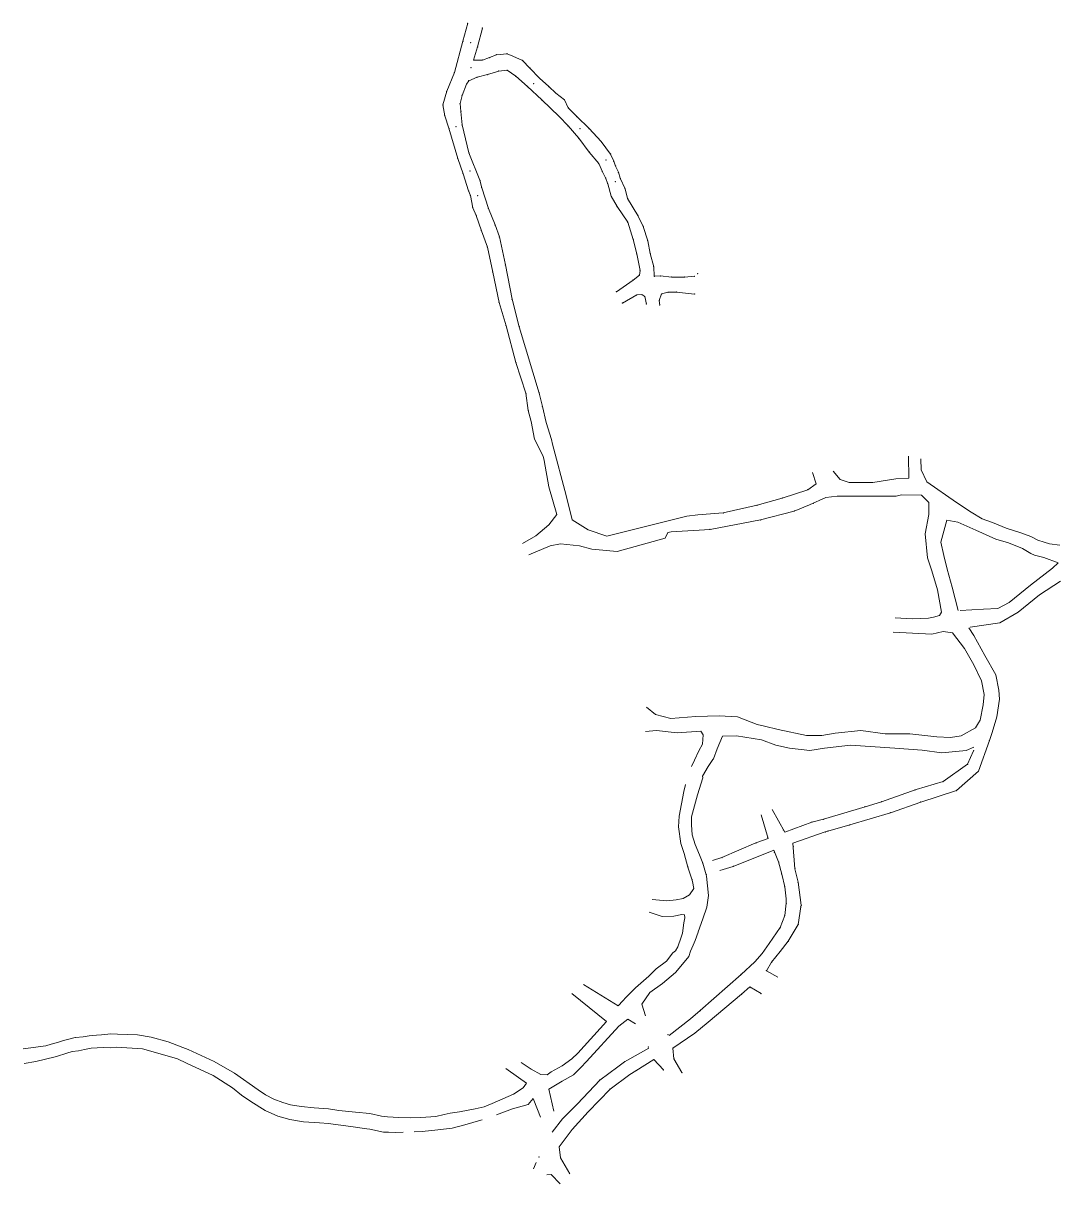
# Model space of a CAD drawing. Header units: millimetres. Extents: x 649602 to 650082, y 4146930 to 4147232.
# Drawn here: x 649602.1 to 649858.5, y 4146929.8 to 4147217.3 of the extents above; entities that cross this region are included whole.
import ezdxf

# ---------------------------------------------------------------- set-up
doc = ezdxf.new("R2010")
doc.units = ezdxf.units.MM
for name, color, linetype, lineweight in [('2614', 6, 'Continuous', 0), ('2650', 151, 'Continuous', 0), ('2661', 30, 'Continuous', 0), ('2680', 6, 'Continuous', 0)]:
    doc.layers.add(name, color=color, linetype=linetype, lineweight=lineweight)

msp = doc.modelspace()

# ---------------------------------------------------------------- linework, layer by layer
at = {"layer": '2614'}
for p, q in [((649765.91, 4146995.72, 2680.87), (649765.64, 4146994.47, 2680.71)), ((649765.38, 4146991.89, 2680.92), (649765.03, 4146990.87, 2680.94)), ((649768.48, 4146990.04, 2680.91), (649768.01, 4146988.94, 2681.06))]:
    msp.add_line(p, q, dxfattribs=at)
at = {"layer": '2650', "lineweight": 0}
for p, q in [((649710.97, 4147212.87, 2663.07), (649712.17, 4147217.32, 2663.39)), ((649715.78, 4147216.13, 2663.43), (649714.61, 4147211.44, 2662.92)), ((649710.97, 4147212.87, 2663.07), (649708.85, 4147205.09, 2663.49)), ((649713.62, 4147208.18, 2663.57), (649714.61, 4147211.44, 2662.92)), ((649717.56, 4147208.82, 2663.7), (649715.81, 4147208.18, 2663.61)), ((649717.56, 4147208.82, 2663.7), (649719.27, 4147209.49, 2664.02)), ((649719.27, 4147209.49, 2664.02), (649721.92, 4147209.75, 2663.98)), ((649721.92, 4147209.75, 2663.98), (649723.32, 4147209.15, 2664.88)), ((649723.32, 4147209.15, 2664.88), (649725.75, 4147208.11, 2663.43)), ((649715.81, 4147208.18, 2663.61), (649713.62, 4147208.18, 2663.57)), ((649721.88, 4147205.66, 2663.16), (649719.82, 4147205.48, 2663.34)), ((649724.03, 4147204.18, 2663.1), (649721.88, 4147205.66, 2663.16)), ((649725.75, 4147208.11, 2663.43), (649727.55, 4147206.21, 2662.79)), ((649727.55, 4147206.21, 2662.79), (649729.92, 4147203.71, 2662.36)), ((649708.85, 4147205.09, 2663.49), (649706.96, 4147200.48, 2663.52)), ((649711.87, 4147202.26, 2663.42), (649712.42, 4147203.05, 2663.21)), ((649712.42, 4147203.05, 2663.21), (649714.49, 4147203.95, 2663.43)), ((649714.49, 4147203.95, 2663.43), (649717.08, 4147204.6, 2663.31)), ((649719.82, 4147205.48, 2663.34), (649717.08, 4147204.6, 2663.31)), ((649726.94, 4147201.64, 2662.32), (649724.03, 4147204.18, 2663.1)), ((649729.92, 4147203.71, 2662.36), (649732.2, 4147201.61, 2662.18)), ((649706.96, 4147200.48, 2663.52), (649705.99, 4147197.06, 2663.74)), ((649710.77, 4147199.44, 2663.31), (649711.87, 4147202.26, 2663.42)), ((649730.47, 4147198.3, 2661.81), (649726.94, 4147201.64, 2662.32)), ((649732.2, 4147201.61, 2662.18), (649733.99, 4147199.98, 2661.84)), ((649733.99, 4147199.98, 2661.84), (649736.08, 4147198.37, 2661.27)), ((649705.99, 4147197.06, 2663.74), (649706.45, 4147194.39, 2663.79)), ((649710.28, 4147197.41, 2663.28), (649710.77, 4147199.44, 2663.31)), ((649710.47, 4147195.44, 2663.34), (649710.28, 4147197.41, 2663.28)), ((649734.78, 4147194.25, 2661.25), (649730.47, 4147198.3, 2661.81)), ((649736.08, 4147198.37, 2661.27), (649737.04, 4147196.39, 2661.27)), ((649706.45, 4147194.39, 2663.79), (649707.49, 4147191.3, 2663.49)), ((649710.77, 4147192.13, 2663.39), (649710.47, 4147195.44, 2663.34)), ((649737, 4147191.89, 2660.13), (649734.78, 4147194.25, 2661.25)), ((649737.04, 4147196.39, 2661.27), (649739.17, 4147194.2, 2660.33)), ((649739.17, 4147194.2, 2660.33), (649742.2, 4147191.21, 2659.7)), ((649707.49, 4147191.3, 2663.49), (649709.69, 4147183.84, 2664.37)), ((649712.45, 4147185.17, 2664.09), (649710.77, 4147192.13, 2663.39)), ((649739.65, 4147188.83, 2659.36), (649737, 4147191.89, 2660.13)), ((649742.24, 4147185.4, 2658.89), (649739.65, 4147188.83, 2659.36)), ((649742.2, 4147191.21, 2659.7), (649745.23, 4147187.99, 2659.13)), ((649745.23, 4147187.99, 2659.13), (649747.53, 4147184.91, 2658.44)), ((649709.69, 4147183.84, 2664.37), (649711.01, 4147180.01, 2664.84)), ((649715.18, 4147178.43, 2665.29), (649712.45, 4147185.17, 2664.09)), ((649744.6, 4147182.54, 2658.58), (649742.24, 4147185.4, 2658.89)), ((649747.53, 4147184.91, 2658.44), (649748.31, 4147183.14, 2657.97)), ((649748.31, 4147183.14, 2657.97), (649748.79, 4147181.91, 2658.01)), ((649711.01, 4147180.01, 2664.84), (649712.38, 4147175.77, 2665.24)), ((649745.5, 4147180.54, 2657.89), (649744.6, 4147182.54, 2658.58)), ((649746.31, 4147179.01, 2657.88), (649745.5, 4147180.54, 2657.89)), ((649748.79, 4147181.91, 2658.01), (649749.48, 4147180.38, 2657.85)), ((649749.48, 4147180.38, 2657.85), (649749.94, 4147178.91, 2657.73)), ((649715.62, 4147176.57, 2665.04), (649715.18, 4147178.43, 2665.29)), ((649746.84, 4147177.57, 2657.78), (649746.31, 4147179.01, 2657.88)), ((649747.71, 4147174.44, 2657.54), (649746.84, 4147177.57, 2657.78)), ((649749.94, 4147178.91, 2657.73), (649751.12, 4147176.33, 2656.93)), ((649712.38, 4147175.77, 2665.24), (649712.82, 4147174.65, 2665.19)), ((649712.82, 4147174.65, 2665.19), (649713.41, 4147171.6, 2665.6)), ((649717.29, 4147171.42, 2665.96), (649715.62, 4147176.57, 2665.04)), ((649749.14, 4147171.88, 2656.67), (649747.71, 4147174.44, 2657.54)), ((649751.12, 4147176.33, 2656.93), (649751.75, 4147173.9, 2656.78)), ((649713.41, 4147171.6, 2665.6), (649714.26, 4147169.7, 2666.13)), ((649718.94, 4147167.36, 2666.58), (649717.29, 4147171.42, 2665.96)), ((649751.8, 4147168.03, 2656.16), (649749.14, 4147171.88, 2656.67)), ((649751.75, 4147173.9, 2656.78), (649754.32, 4147169.71, 2656.05)), ((649714.26, 4147169.7, 2666.13), (649715.53, 4147165.92, 2666.6)), ((649754.32, 4147169.71, 2656.05), (649755.62, 4147166.98, 2655.17)), ((649715.53, 4147165.92, 2666.6), (649717.01, 4147161.85, 2666.94)), ((649719.99, 4147164.38, 2666.94), (649718.94, 4147167.36, 2666.58)), ((649753.16, 4147163.78, 2655.11), (649751.8, 4147168.03, 2656.16)), ((649755.62, 4147166.98, 2655.17), (649756.75, 4147163.43, 2654.73)), ((649721.48, 4147157.44, 2668.03), (649719.99, 4147164.38, 2666.94)), ((649754.03, 4147160.18, 2654.76), (649753.16, 4147163.78, 2655.11)), ((649756.75, 4147163.43, 2654.73), (649757.38, 4147160.3, 2654.48)), ((649717.01, 4147161.85, 2666.94), (649718.35, 4147155.66, 2668.07)), ((649754.83, 4147156.02, 2654.06), (649754.03, 4147160.18, 2654.76)), ((649757.38, 4147160.3, 2654.48), (649758.23, 4147157, 2654.1)), ((649723.15, 4147148.94, 2669.13), (649721.48, 4147157.44, 2668.03)), ((649758.23, 4147157, 2654.1), (649758.34, 4147154.63, 2653.47)), ((649718.35, 4147155.66, 2668.07), (649719.91, 4147148.14, 2669.2)), ((649753.1, 4147153.69, 2653.22), (649754.67, 4147154.91, 2653.72)), ((649754.67, 4147154.91, 2653.72), (649754.83, 4147156.02, 2654.06)), ((649758.34, 4147154.63, 2653.47), (649759.91, 4147154.73, 2653.25)), ((649759.91, 4147154.73, 2653.25), (649762.65, 4147154.42, 2653.49)), ((649762.65, 4147154.42, 2653.49), (649765.9, 4147154.42, 2653.52)), ((649765.9, 4147154.42, 2653.52), (649768.27, 4147154.65, 2653.42)), ((649753.1, 4147153.69, 2653.22), (649748.96, 4147150.8, 2652.85)), ((649719.91, 4147148.14, 2669.2), (649721.64, 4147142.38, 2669.55)), ((649724.91, 4147142.13, 2669.75), (649723.15, 4147148.94, 2669.13)), ((649754.02, 4147150.02, 2652.87), (649750.48, 4147147.98, 2652.88)), ((649755.3, 4147150.1, 2653.09), (649754.02, 4147150.02, 2652.87)), ((649755.99, 4147149.58, 2652.87), (649755.3, 4147150.1, 2653.09)), ((649756.43, 4147147.73, 2652.45), (649755.99, 4147149.58, 2652.87)), ((649760.18, 4147150.26, 2653.05), (649759.59, 4147148.61, 2652.51)), ((649759.59, 4147148.61, 2652.51), (649759.73, 4147147.51, 2652.3)), ((649761.78, 4147150.68, 2653.41), (649760.18, 4147150.26, 2653.05)), ((649763.89, 4147150.7, 2653.53), (649761.78, 4147150.68, 2653.41)), ((649768.36, 4147150.23, 2653.53), (649763.89, 4147150.7, 2653.53)), ((649721.64, 4147142.38, 2669.55), (649724.1, 4147133.25, 2670.57)), ((649729.86, 4147125.7, 2671.99), (649724.91, 4147142.13, 2669.75)), ((649724.1, 4147133.25, 2670.57), (649726.57, 4147125.63, 2671.75)), ((649726.57, 4147125.63, 2671.75), (649727.16, 4147121.37, 2672.33)), ((649730.66, 4147122.35, 2672.22), (649729.86, 4147125.7, 2671.99)), ((649731.58, 4147118.4, 2672.22), (649730.66, 4147122.35, 2672.22)), ((649727.16, 4147121.37, 2672.33), (649727.88, 4147118.62, 2672.17)), ((649727.88, 4147118.62, 2672.17), (649728.67, 4147114.27, 2672.38)), ((649732.88, 4147114.22, 2672.19), (649731.58, 4147118.4, 2672.22)), ((649728.67, 4147114.27, 2672.38), (649730.85, 4147110.04, 2672.06)), ((649732.88, 4147114.22, 2672.19), (649733.13, 4147113.04, 2672.13)), ((649733.13, 4147113.04, 2672.01), (649736.53, 4147100.34, 2671.99)), ((649730.85, 4147110.04, 2672.06), (649731.11, 4147108.98, 2672.11)), ((649731.11, 4147108.98, 2672.11), (649732.25, 4147102.46, 2672.03)), ((649732.25, 4147102.46, 2672.03), (649734.22, 4147095.65, 2671.94)), ((649798.45, 4147103.19, 2679.79), (649796.35, 4147101.75, 2678.57)), ((649738.02, 4147094.26, 2671.84), (649736.53, 4147100.34, 2671.99)), ((649790.07, 4147099.68, 2677.87), (649783.81, 4147097.89, 2677.19)), ((649796.35, 4147101.75, 2678.57), (649790.07, 4147099.68, 2677.87)), ((649796.83, 4147097.98, 2678.48), (649800.81, 4147099.84, 2679)), ((649783.81, 4147097.89, 2677.19), (649775.44, 4147096.01, 2676.67)), ((649784.68, 4147094.27, 2677.26), (649793.02, 4147096.47, 2678.14)), ((649793.02, 4147096.47, 2678.14), (649796.83, 4147097.98, 2678.48)), ((649734.22, 4147095.65, 2671.94), (649732.25, 4147093.09, 2672.44)), ((649742.02, 4147091.85, 2672.75), (649738.02, 4147094.26, 2671.84)), ((649766.39, 4147095.2, 2675.36), (649746.57, 4147090.28, 2673.84)), ((649766.39, 4147095.2, 2676.07), (649769.14, 4147095.49, 2676.39)), ((649775.44, 4147096.01, 2676.67), (649769.14, 4147095.49, 2676.39)), ((649772.16, 4147091.91, 2676.27), (649784.68, 4147094.27, 2677.26)), ((649732.25, 4147093.09, 2672.44), (649729.05, 4147090.31, 2671.78)), ((649746.57, 4147090.28, 2673.84), (649742.02, 4147091.85, 2672.75)), ((649761.08, 4147089.74, 2675.79), (649761.72, 4147091.12, 2676.06)), ((649761.72, 4147091.12, 2676.06), (649762.55, 4147091.29, 2676.02)), ((649762.55, 4147091.29, 2676.02), (649772.16, 4147091.91, 2676.27)), ((649729.05, 4147090.31, 2671.78), (649725.74, 4147088.41, 2671.7)), ((649727.32, 4147085.62, 2671.51), (649732.55, 4147087.88, 2671.89)), ((649732.55, 4147087.88, 2671.89), (649735.16, 4147088.31, 2672.34)), ((649735.16, 4147088.31, 2672.34), (649739.85, 4147087.81, 2673.02)), ((649739.85, 4147087.81, 2673.02), (649742.87, 4147087.02, 2673.69)), ((649749.16, 4147086.45, 2674.89), (649761.08, 4147089.74, 2675.17)), ((649742.87, 4147087.02, 2673.69), (649749.16, 4147086.45, 2674.89))]:
    msp.add_line(p, q, dxfattribs=at)
for p in [(649712.17, 4147217.32, 2663.39), (649715.78, 4147216.13, 2663.43), (649710.97, 4147212.87, 2663.07), (649710.97, 4147212.87, 2663.07), (649712.92, 4147212.48, 2663.19), (649712.92, 4147212.48, 2663.19), (649714.61, 4147211.44, 2662.92), (649714.61, 4147211.44, 2662.92), (649717.56, 4147208.82, 2663.7), (649719.27, 4147209.49, 2664.02), (649721.92, 4147209.75, 2663.98), (649713, 4147206.3, 2663.69), (649713.62, 4147208.18, 2663.57), (649715.81, 4147208.18, 2663.61), (649721.88, 4147205.66, 2663.16), (649725.75, 4147208.11, 2663.43), (649727.55, 4147206.21, 2662.79), (649708.85, 4147205.09, 2663.49), (649708.85, 4147205.09, 2663.49), (649712.42, 4147203.05, 2663.21), (649714.49, 4147203.95, 2663.43), (649717.08, 4147204.6, 2663.31), (649719.82, 4147205.48, 2663.34), (649724.03, 4147204.18, 2663.1), (649729.92, 4147203.71, 2662.36), (649706.96, 4147200.48, 2663.52), (649706.96, 4147200.48, 2663.52), (649711.87, 4147202.26, 2663.42), (649711.87, 4147202.26, 2663.42), (649726.94, 4147201.64, 2662.32), (649728.52, 4147202.33, 2661.9), (649732.2, 4147201.61, 2662.18), (649733.99, 4147199.98, 2661.84), (649705.99, 4147197.06, 2663.74), (649705.99, 4147197.06, 2663.74), (649710.28, 4147197.41, 2663.28), (649710.28, 4147197.41, 2663.28), (649710.77, 4147199.44, 2663.31), (649710.77, 4147199.44, 2663.31), (649730.47, 4147198.3, 2661.81), (649736.08, 4147198.37, 2661.27), (649706.45, 4147194.39, 2663.79), (649706.45, 4147194.39, 2663.79), (649710.47, 4147195.44, 2663.34), (649710.47, 4147195.44, 2663.34), (649734.78, 4147194.25, 2661.25), (649737.04, 4147196.39, 2661.27), (649739.17, 4147194.2, 2660.33), (649707.49, 4147191.3, 2663.49), (649709.21, 4147191.68, 2663.3), (649710.77, 4147192.13, 2663.39), (649737, 4147191.89, 2660.13), (649739.65, 4147188.83, 2659.36), (649739.96, 4147191.18, 2659.56), (649742.2, 4147191.21, 2659.7), (649745.23, 4147187.99, 2659.13), (649709.69, 4147183.84, 2664.37), (649712.45, 4147185.17, 2664.09), (649742.24, 4147185.4, 2658.89), (649746.36, 4147183.44, 2658.5), (649747.53, 4147184.91, 2658.44), (649748.31, 4147183.14, 2657.97), (649711.01, 4147180.01, 2664.84), (649712.75, 4147180.67, 2664.48), (649744.6, 4147182.54, 2658.58), (649745.5, 4147180.54, 2657.89), (649748.79, 4147181.91, 2658.01), (649749.48, 4147180.38, 2657.85), (649715.18, 4147178.43, 2665.29), (649746.31, 4147179.01, 2657.88), (649746.84, 4147177.57, 2657.78), (649748.7, 4147178.07, 2657.74), (649749.94, 4147178.91, 2657.73), (649712.38, 4147175.77, 2665.24), (649712.82, 4147174.65, 2665.19), (649714.6, 4147174.62, 2665.01), (649715.62, 4147176.57, 2665.04), (649747.71, 4147174.44, 2657.54), (649751.12, 4147176.33, 2656.93), (649713.41, 4147171.6, 2665.6), (649717.29, 4147171.42, 2665.96), (649749.14, 4147171.88, 2656.67), (649751.75, 4147173.9, 2656.78), (649714.26, 4147169.7, 2666.13), (649754.32, 4147169.71, 2656.05), (649715.53, 4147165.92, 2666.6), (649718.94, 4147167.36, 2666.58), (649751.8, 4147168.03, 2656.16), (649755.62, 4147166.98, 2655.17), (649719.99, 4147164.38, 2666.94), (649753.16, 4147163.78, 2655.11), (649756.75, 4147163.43, 2654.73), (649717.01, 4147161.85, 2666.94), (649754.03, 4147160.18, 2654.76), (649757.38, 4147160.3, 2654.48), (649721.48, 4147157.44, 2668.03), (649758.23, 4147157, 2654.1), (649718.35, 4147155.66, 2668.07), (649754.67, 4147154.91, 2653.72), (649754.83, 4147156.02, 2654.06), (649758.34, 4147154.63, 2653.47), (649759.91, 4147154.73, 2653.25), (649762.65, 4147154.42, 2653.49), (649765.9, 4147154.42, 2653.52), (649768.27, 4147154.65, 2653.42), (649769.08, 4147155.25, 2653.36), (649753.1, 4147153.69, 2653.22), (649719.91, 4147148.14, 2669.2), (649723.15, 4147148.94, 2669.13), (649748.96, 4147150.8, 2652.85), (649754.02, 4147150.02, 2652.87), (649755.3, 4147150.1, 2653.09), (649755.99, 4147149.58, 2652.87), (649759.59, 4147148.61, 2652.51), (649760.18, 4147150.26, 2653.05), (649761.78, 4147150.68, 2653.41), (649763.89, 4147150.7, 2653.53), (649768.36, 4147150.23, 2653.53), (649750.48, 4147147.98, 2652.88), (649756.43, 4147147.73, 2652.45), (649759.73, 4147147.51, 2652.3), (649721.64, 4147142.38, 2669.55), (649724.91, 4147142.13, 2669.75), (649724.1, 4147133.25, 2670.57), (649726.57, 4147125.63, 2671.75), (649729.86, 4147125.7, 2671.99), (649730.66, 4147122.35, 2672.22), (649727.16, 4147121.37, 2672.33), (649790.07, 4147099.68, 2677.87), (649796.35, 4147101.75, 2678.57), (649783.81, 4147097.89, 2677.19), (649793.02, 4147096.47, 2678.14), (649797.78, 4147098.35, 2678.56), (649775.44, 4147096.01, 2676.67), (649784.68, 4147094.27, 2677.26), (649772.16, 4147091.91, 2676.27)]:
    msp.add_point(p, dxfattribs=at)
at = {"layer": '2661', "lineweight": 0}
for p, q in [((649841.37, 4147039.59, 2679.1), (649838.65, 4147032.02, 2678.35)), ((649835.97, 4147033.74, 2678.42), (649837.46, 4147037.1, 2678.86)), ((649829.88, 4147029.46, 2677.57), (649835.97, 4147033.74, 2678.42)), ((649838.65, 4147032.02, 2678.35), (649833.19, 4147027.2, 2677.76)), ((649814.67, 4147024.46, 2675.46), (649823.2, 4147027.49, 2676.83)), ((649823.2, 4147027.49, 2676.83), (649829.88, 4147029.46, 2677.57)), ((649833.19, 4147027.2, 2677.76), (649824.36, 4147024.35, 2676.65)), ((649787.57, 4147022.5, 2670.93), (649790.66, 4147016.91, 2671.61)), ((649800.31, 4147020.1, 2673.17), (649810.56, 4147023.21, 2675)), ((649816.84, 4147021.73, 2675.47), (649806.79, 4147018.71, 2674.19)), ((649810.56, 4147023.21, 2675), (649814.67, 4147024.46, 2675.46)), ((649824.36, 4147024.35, 2676.65), (649816.84, 4147021.73, 2675.47)), ((649784.82, 4147021.23, 2670.7), (649786.53, 4147015.38, 2670.89)), ((649797.4, 4147019.41, 2672.79), (649790.66, 4147016.91, 2671.61)), ((649797.4, 4147019.41, 2672.79), (649800.31, 4147020.1, 2673.17)), ((649792.71, 4147014.16, 2671.69), (649800.71, 4147016.96, 2673.08)), ((649800.71, 4147016.96, 2673.08), (649801.37, 4147017.17, 2673.24)), ((649806.79, 4147018.71, 2674.19), (649801.37, 4147017.17, 2673.24)), ((649783.55, 4147014.27, 2670.37), (649775.13, 4147010.61, 2668.87)), ((649786.53, 4147015.38, 2670.89), (649783.55, 4147014.27, 2670.37)), ((649792.71, 4147014.16, 2671.69), (649793.18, 4147007.87, 2670.89)), ((649775.13, 4147010.61, 2668.87), (649772.75, 4147009.93, 2668.59)), ((649777.91, 4147008.43, 2669.26), (649787.93, 4147012.42, 2670.87)), ((649787.93, 4147012.42, 2670.87), (649789.13, 4147009.54, 2671.21)), ((649774.56, 4147007.39, 2668.7), (649777.91, 4147008.43, 2669.26)), ((649789.13, 4147009.54, 2671.21), (649789.94, 4147006.52, 2670.97)), ((649793.18, 4147007.87, 2670.89), (649793.98, 4147004.5, 2670.79)), ((649789.94, 4147006.52, 2670.97), (649790.66, 4147003.4, 2670.74)), ((649793.98, 4147004.5, 2670.79), (649794.77, 4146998.79, 2670.48)), ((649790.66, 4147003.4, 2670.74), (649791.01, 4147000.43, 2670.45)), ((649791.06, 4146999.31, 2670.39), (649790.66, 4146996.23, 2670.08)), ((649791.01, 4147000.43, 2670.45), (649791.06, 4146999.31, 2670.39)), ((649794.77, 4146998.79, 2670.48), (649794.62, 4146998.41, 2670.29)), ((649790.66, 4146996.23, 2670.08), (649789.56, 4146993.29, 2669.85)), ((649789.56, 4146993.29, 2669.85), (649786.8, 4146989.31, 2669.62)), ((649791.55, 4146989.9, 2669.62), (649794.03, 4146994.08, 2670.04)), ((649786.8, 4146989.31, 2669.62), (649785.11, 4146986.86, 2669.12)), ((649787.41, 4146984.67, 2669.03), (649789.52, 4146987.34, 2669.01)), ((649789.52, 4146987.34, 2669.03), (649791.55, 4146989.9, 2669.62)), ((649779.86, 4146981.68, 2668.05), (649783.23, 4146984.78, 2669.31)), ((649783.23, 4146984.78, 2669.31), (649785.11, 4146986.86, 2669.12)), ((649787.41, 4146984.67, 2669.01), (649786.15, 4146982.58, 2668.58)), ((649779.86, 4146981.68, 2668.05), (649769.73, 4146972.73, 2666.43)), ((649786.15, 4146982.58, 2668.12), (649788.94, 4146980.96, 2668.36)), ((649779.98, 4146976.74, 2667.6), (649782.01, 4146978.56, 2668.03)), ((649782.01, 4146978.56, 2668.12), (649784.8, 4146976.94, 2668.36)), ((649771.71, 4146969.85, 2666.58), (649779.98, 4146976.74, 2667.6)), ((649762.07, 4146966.5, 2665.75), (649767.35, 4146970.69, 2666.61)), ((649767.35, 4146970.69, 2666.61), (649769.73, 4146972.73, 2666.43)), ((649762.96, 4146963.39, 2665.51), (649768.39, 4146967.1, 2666.31)), ((649768.39, 4146967.1, 2666.31), (649771.71, 4146969.85, 2666.58)), ((649757, 4146963.42, 2665.1), (649751.02, 4146960.03, 2664.5)), ((649763.24, 4146960.79, 2665.39), (649762.96, 4146963.39, 2665.51)), ((649744.87, 4146955.5, 2663.52), (649749.31, 4146958.77, 2664.23)), ((649751.02, 4146960.03, 2664.5), (649749.31, 4146958.77, 2664.23)), ((649753.81, 4146957.81, 2664.53), (649758.26, 4146960.56, 2664.99)), ((649758.26, 4146960.56, 2664.99), (649760.61, 4146958, 2665.34)), ((649765.19, 4146957.35, 2665.29), (649763.24, 4146960.79, 2665.39)), ((649739.35, 4146949.62, 2662.53), (649744.87, 4146955.5, 2663.52)), ((649752.3, 4146956.85, 2664.28), (649747.43, 4146953.25, 2663.4)), ((649753.81, 4146957.81, 2664.53), (649752.3, 4146956.85, 2664.28)), ((649741.98, 4146947.59, 2662.55), (649747.43, 4146953.25, 2663.4)), ((649735.62, 4146945.86, 2662.08), (649739.35, 4146949.62, 2662.53)), ((649741.98, 4146947.59, 2662.55), (649738, 4146943.22, 2662.06)), ((649733.06, 4146942.63, 2662.06), (649735.62, 4146945.86, 2662.08)), ((649738, 4146943.22, 2662.06), (649734.81, 4146938.93, 2661.45)), ((649734.81, 4146938.93, 2661.45), (649735.13, 4146936.23, 2661.06)), ((649735.13, 4146936.23, 2661.06), (649737.46, 4146932.24, 2660.98)), ((649735.13, 4146936.23, 2661.06), (649737.46, 4146932.24, 2660.98)), ((649729.13, 4146935.05, 2660.8), (649728.41, 4146933.55, 2660.75)), ((649732.84, 4146932.14, 2661.2), (649731.71, 4146932.05, 2661.84)), ((649735.06, 4146929.8, 2660.98), (649732.84, 4146932.14, 2661.2))]:
    msp.add_line(p, q, dxfattribs=at)
at = {"layer": '2661'}
msp.add_line((649794.62, 4146998.41, 2670.29), (649794.03, 4146994.08, 2670.04), dxfattribs=at)
at = {"layer": '2661', "lineweight": 0}
for p in [(649841.37, 4147039.59, 2679.1), (649837.46, 4147037.1, 2678.86), (649835.97, 4147033.74, 2678.42), (649838.65, 4147032.02, 2678.35), (649829.88, 4147029.46, 2677.57), (649822.94, 4147027.33, 2676.66), (649833.19, 4147027.2, 2677.76), (649810.56, 4147023.21, 2675), (649814.67, 4147024.46, 2675.46), (649816.84, 4147021.73, 2675.47), (649824.36, 4147024.35, 2676.65), (649797.4, 4147019.41, 2672.79), (649800.31, 4147020.1, 2673.17), (649790.36, 4147017.44, 2671.43), (649790.36, 4147017.44, 2671.43), (649800.71, 4147016.96, 2673.08), (649801.37, 4147017.17, 2673.24), (649806.79, 4147018.71, 2674.19), (649783.55, 4147014.27, 2670.37), (649786.46, 4147015.61, 2671.15), (649786.46, 4147015.61, 2671.15), (649792.78, 4147013.32, 2671.61), (649775.13, 4147010.61, 2668.87), (649788.13, 4147011.95, 2671.3), (649766.69, 4147008.25, 2680.86), (649770.36, 4147009.25, 2681.05), (649777.91, 4147008.43, 2669.26), (649789.13, 4147009.54, 2671.21), (649793.18, 4147007.87, 2670.89), (649767.66, 4147005.27, 2680.99), (649771.21, 4147006.35, 2681), (649789.94, 4147006.52, 2670.97), (649793.98, 4147004.5, 2670.79), (649790.66, 4147003.4, 2670.74), (649791.06, 4146999.31, 2670.39), (649794.77, 4146998.79, 2670.48), (649790.66, 4146996.23, 2670.08), (649794.62, 4146998.41, 2670.29), (649789.56, 4146993.29, 2669.85), (649794.03, 4146994.08, 2670.04), (649791.55, 4146989.9, 2669.62), (649783.23, 4146984.78, 2669.31), (649785.11, 4146986.86, 2669.12), (649787.41, 4146984.67, 2669.03), (649779.86, 4146981.68, 2668.05), (649786.15, 4146982.58, 2668.58), (649779.98, 4146976.74, 2667.6), (649782.31, 4146978.39, 2668.12), (649784.8, 4146976.94, 2668.36), (649767.35, 4146970.69, 2666.61), (649769.73, 4146972.73, 2666.43), (649768.39, 4146967.1, 2666.31), (649771.71, 4146969.85, 2666.58), (649761.72, 4146966.76, 2665.58), (649756.91, 4146963.68, 2665.25), (649762.96, 4146963.39, 2665.51), (649751.02, 4146960.03, 2664.5), (649758.26, 4146960.56, 2664.99), (649763.24, 4146960.79, 2665.39), (649744.87, 4146955.5, 2663.52), (649752.3, 4146956.85, 2664.28), (649753.81, 4146957.81, 2664.53), (649760.61, 4146958, 2665.34), (649765.19, 4146957.35, 2665.29), (649747.43, 4146953.25, 2663.4), (649739.35, 4146949.62, 2662.53), (649741.98, 4146947.59, 2662.55), (649735.62, 4146945.86, 2662.08), (649738, 4146943.22, 2662.06), (649729.8, 4146936.45, 2660.98)]:
    msp.add_point(p, dxfattribs=at)
at = {"layer": '2680', "lineweight": 0}
for p, q in [((649821.33, 4147110.06, 2680.7), (649821.41, 4147104.6, 2679.81)), ((649821.33, 4147110.06, 2680.7), (649821.41, 4147104.6, 2679.81)), ((649824.42, 4147106.64, 2680.04), (649824.34, 4147109.43, 2680.45)), ((649798.45, 4147103.19, 2679.35), (649797.57, 4147105.98, 2680.05)), ((649802.68, 4147106.34, 2679.78), (649804.41, 4147104.29, 2679.25)), ((649825.85, 4147103.71, 2679.24), (649824.42, 4147106.64, 2680.04)), ((649804.41, 4147104.29, 2679.75), (649806.6, 4147103.51, 2679.51)), ((649806.6, 4147103.51, 2679.51), (649808.25, 4147103.52, 2679.46)), ((649812.47, 4147103.53, 2679.35), (649808.25, 4147103.52, 2679.46)), ((649818.15, 4147104.48, 2679.26), (649812.47, 4147103.53, 2679.35)), ((649821.41, 4147104.6, 2679.81), (649818.15, 4147104.48, 2679.26)), ((649833.22, 4147098.59, 2679.18), (649825.85, 4147103.71, 2679.24)), ((649800.81, 4147099.84, 2679), (649803.62, 4147100.15, 2679.34)), ((649803.62, 4147100.15, 2679.34), (649806.03, 4147100.17, 2679.34)), ((649806.03, 4147100.17, 2679.29), (649818.27, 4147100.15, 2679.23)), ((649818.27, 4147100.15, 2680.85), (649819.59, 4147100.49, 2679.51)), ((649819.59, 4147100.49, 2679.51), (649824.57, 4147100.36, 2679.33)), ((649824.57, 4147100.36, 2679.33), (649826.39, 4147098.58, 2679.31)), ((649824.57, 4147100.36, 2679.33), (649826.39, 4147098.58, 2679.31)), ((649826.39, 4147098.58, 2677.91), (649826.33, 4147095.65, 2677.82)), ((649836.82, 4147096.19, 2679.29), (649833.22, 4147098.59, 2679.35)), ((649836.82, 4147096.19, 2679.29), (649833.22, 4147098.59, 2679.35)), ((649826.33, 4147095.65, 2677.82), (649825.43, 4147090.86, 2677.76)), ((649829.31, 4147088.76, 2677.81), (649830.81, 4147094.22, 2677.61)), ((649830.81, 4147094.22, 2677.61), (649833.55, 4147093.68, 2677.69)), ((649830.81, 4147094.22, 2677.61), (649833.55, 4147093.68, 2677.69)), ((649833.55, 4147093.68, 2677.69), (649837.99, 4147091.71, 2677.68)), ((649833.55, 4147093.68, 2677.69), (649837.99, 4147091.71, 2677.68)), ((649836.82, 4147096.19, 2679.29), (649839.55, 4147094.54, 2679.37)), ((649836.82, 4147096.19, 2679.29), (649839.55, 4147094.54, 2679.37)), ((649842.11, 4147093.59, 2679.11), (649839.55, 4147094.54, 2679.37)), ((649842.11, 4147093.59, 2679.11), (649839.55, 4147094.54, 2679.37)), ((649845.55, 4147092.26, 2679.04), (649842.11, 4147093.59, 2679.11)), ((649845.55, 4147092.26, 2679.04), (649842.11, 4147093.59, 2679.11)), ((649825.43, 4147090.86, 2677.76), (649826.06, 4147084.9, 2677.86)), ((649837.99, 4147091.71, 2677.68), (649842.96, 4147089.51, 2677.94)), ((649837.99, 4147091.71, 2677.68), (649842.96, 4147089.51, 2677.94)), ((649849.15, 4147091.1, 2679), (649845.55, 4147092.26, 2679.04)), ((649849.15, 4147091.1, 2679), (649845.55, 4147092.26, 2679.04)), ((649851.61, 4147090.19, 2678.98), (649849.15, 4147091.1, 2679)), ((649851.61, 4147090.19, 2678.98), (649849.15, 4147091.1, 2679)), ((649830.04, 4147085.44, 2677.76), (649829.31, 4147088.76, 2677.81)), ((649830.04, 4147085.44, 2677.76), (649829.31, 4147088.76, 2677.81)), ((649842.96, 4147089.51, 2677.94), (649846.05, 4147088.58, 2678.99)), ((649842.96, 4147089.51, 2677.94), (649846.05, 4147088.58, 2678.99)), ((649846.05, 4147088.58, 2678.99), (649849.54, 4147087.2, 2678.98)), ((649846.05, 4147088.58, 2678.99), (649849.54, 4147087.2, 2678.98)), ((649853.35, 4147089.29, 2678.76), (649851.61, 4147090.19, 2678.98)), ((649853.35, 4147089.29, 2678.76), (649851.61, 4147090.19, 2678.98)), ((649854.91, 4147088.76, 2678.67), (649853.35, 4147089.29, 2678.76)), ((649854.91, 4147088.76, 2678.67), (649853.35, 4147089.29, 2678.76)), ((649856.22, 4147088.37, 2679.01), (649854.91, 4147088.76, 2678.67)), ((649856.22, 4147088.37, 2679.01), (649854.91, 4147088.76, 2678.67)), ((649858.83, 4147087.99, 2678.79), (649856.22, 4147088.37, 2679.01)), ((649858.83, 4147087.99, 2678.79), (649856.22, 4147088.37, 2679.01)), ((649826.06, 4147084.9, 2677.86), (649827.1, 4147081.69, 2677.83)), ((649826.06, 4147084.9, 2677.86), (649827.1, 4147081.69, 2677.83)), ((649830.89, 4147082.06, 2679.23), (649830.04, 4147085.44, 2677.76)), ((649830.89, 4147082.06, 2679.23), (649830.04, 4147085.44, 2677.76)), ((649849.54, 4147087.2, 2678.98), (649851.65, 4147085.95, 2679.02)), ((649849.54, 4147087.2, 2678.98), (649851.65, 4147085.95, 2679.02)), ((649851.65, 4147085.95, 2679.02), (649852.5, 4147085.51, 2679.01)), ((649851.65, 4147085.95, 2679.02), (649852.5, 4147085.51, 2679.01)), ((649852.5, 4147085.51, 2679.01), (649853.85, 4147085.23, 2678.83)), ((649852.5, 4147085.51, 2679.01), (649853.85, 4147085.23, 2678.83)), ((649853.85, 4147085.23, 2678.83), (649854.83, 4147084.92, 2678.85)), ((649853.85, 4147085.23, 2678.83), (649854.83, 4147084.92, 2678.85)), ((649854.83, 4147084.92, 2678.85), (649858.35, 4147083.6, 2679.16)), ((649832.13, 4147077.63, 2679.12), (649830.89, 4147082.06, 2679.23)), ((649851.53, 4147078.12, 2679.72), (649857, 4147082.34, 2679.8)), ((649857, 4147082.34, 2679.8), (649858.35, 4147083.6, 2679.16)), ((649827.1, 4147081.69, 2677.83), (649828.47, 4147076.99, 2679.23)), ((649827.1, 4147081.69, 2677.83), (649828.47, 4147076.99, 2679.23)), ((649853.78, 4147075.75, 2679.7), (649858.96, 4147079.13, 2679.5)), ((649828.47, 4147076.99, 2679.23), (649829.52, 4147071.45, 2679.22)), ((649833.65, 4147071.79, 2679.32), (649832.13, 4147077.63, 2679.12)), ((649846.25, 4147073.8, 2679.22), (649851.53, 4147078.12, 2679.72)), ((649846.25, 4147073.8, 2679.22), (649851.53, 4147078.12, 2679.72)), ((649843.41, 4147072.33, 2680.2), (649846.25, 4147073.8, 2679.22)), ((649843.41, 4147072.33, 2680.2), (649846.25, 4147073.8, 2679.22)), ((649848.52, 4147071.4, 2679.32), (649853.78, 4147075.75, 2679.7)), ((649848.52, 4147071.4, 2679.32), (649853.78, 4147075.75, 2679.7)), ((649827.54, 4147070.19, 2679.24), (649829, 4147070.56, 2679.23)), ((649829, 4147070.56, 2679.23), (649829.52, 4147071.45, 2679.07)), ((649834.08, 4147071.81, 2679.21), (649839.87, 4147072.13, 2679.33)), ((649834.08, 4147071.81, 2679.21), (649839.87, 4147072.13, 2679.33)), ((649839.87, 4147072.13, 2679.33), (649843.41, 4147072.33, 2680.2)), ((649839.87, 4147072.13, 2679.33), (649843.41, 4147072.33, 2680.2)), ((649843.91, 4147068.79, 2680.29), (649848.52, 4147071.4, 2679.32)), ((649843.91, 4147068.79, 2680.29), (649848.52, 4147071.4, 2679.32)), ((649822.35, 4147069.73, 2680.64), (649818.02, 4147069.98, 2681.61)), ((649826.27, 4147069.97, 2679.63), (649822.35, 4147069.73, 2680.64)), ((649827.54, 4147070.19, 2679.24), (649826.27, 4147069.97, 2679.63)), ((649836.6, 4147067.66, 2679.54), (649843.91, 4147068.79, 2680.29)), ((649836.6, 4147067.66, 2679.54), (649843.91, 4147068.79, 2680.29)), ((649817.55, 4147066.45, 2681.81), (649827.07, 4147065.96, 2679.16)), ((649827.07, 4147065.96, 2679.1), (649829.87, 4147066.64, 2679.34)), ((649829.87, 4147066.64, 2679.34), (649832.22, 4147066.29, 2679.16)), ((649832.22, 4147066.29, 2679.16), (649835.22, 4147062.43, 2679.28)), ((649837.49, 4147065.67, 2679.4), (649836.26, 4147067.54, 2679.38)), ((649840.25, 4147060.67, 2679.45), (649837.49, 4147065.67, 2679.4)), ((649835.22, 4147062.43, 2679.28), (649837.54, 4147058.34, 2679.34)), ((649842.92, 4147055.85, 2679.63), (649840.25, 4147060.67, 2679.45)), ((649837.54, 4147058.34, 2679.34), (649839.38, 4147054.38, 2679.37)), ((649839.38, 4147054.38, 2679.37), (649840.08, 4147050.99, 2679.32)), ((649843.72, 4147052.12, 2679.51), (649842.92, 4147055.85, 2679.63)), ((649840.08, 4147050.99, 2679.32), (649839.81, 4147048.42, 2679.29)), ((649843.87, 4147049.88, 2679.31), (649843.72, 4147052.12, 2679.51)), ((649758.62, 4147046.1, 2680.39), (649756.42, 4147047.92, 2680.51)), ((649839.81, 4147048.42, 2679.29), (649839.04, 4147044.63, 2679.34)), ((649843.21, 4147045.47, 2679.42), (649843.87, 4147049.88, 2679.31)), ((649762.44, 4147045.06, 2680.45), (649758.62, 4147046.1, 2680.39)), ((649768.69, 4147045.56, 2680.55), (649762.44, 4147045.06, 2680.45)), ((649774.46, 4147045.77, 2680.34), (649768.69, 4147045.56, 2680.55)), ((649778.97, 4147045.48, 2680.33), (649774.46, 4147045.77, 2680.34)), ((649783.87, 4147043.57, 2680.37), (649778.97, 4147045.48, 2680.33)), ((649839.04, 4147044.63, 2679.34), (649838.68, 4147043.98, 2679.4)), ((649842.03, 4147041.62, 2679.43), (649843.21, 4147045.47, 2679.42)), ((649756.16, 4147041.82, 2684.08), (649758.87, 4147042.11, 2682.96)), ((649758.87, 4147042.11, 2680.51), (649764.06, 4147041.55, 2680.71)), ((649764.06, 4147041.55, 2680.71), (649769.85, 4147041.92, 2680.4)), ((649769.85, 4147041.92, 2680.57), (649770.44, 4147041.06, 2680.66)), ((649785.65, 4147043.15, 2680.26), (649783.87, 4147043.57, 2680.37)), ((649785.65, 4147043.15, 2680.26), (649789.01, 4147042.37, 2680.09)), ((649796.06, 4147040.9, 2680.03), (649789.01, 4147042.37, 2680.09)), ((649809.51, 4147042.07, 2679.99), (649803.12, 4147041.47, 2680.14)), ((649815.56, 4147041.24, 2679.89), (649809.51, 4147042.07, 2679.99)), ((649837.93, 4147042.76, 2679.43), (649834.34, 4147040.8, 2679.51)), ((649838.68, 4147043.98, 2679.4), (649837.93, 4147042.76, 2679.43)), ((649770.44, 4147041.06, 2680.66), (649770.26, 4147038.69, 2681.14)), ((649773.9, 4147037.59, 2681.64), (649775.27, 4147040.73, 2680.5)), ((649775.27, 4147040.73, 2680.5), (649778.71, 4147040.75, 2680.46)), ((649778.71, 4147040.75, 2680.46), (649784.9, 4147039.8, 2680.18)), ((649784.9, 4147039.8, 2680.18), (649788.44, 4147038.44, 2680.11)), ((649799.84, 4147040.85, 2680.31), (649796.06, 4147040.9, 2680.03)), ((649803.12, 4147041.47, 2680.14), (649799.84, 4147040.85, 2680.31)), ((649821.65, 4147041.29, 2679.9), (649815.56, 4147041.24, 2679.89)), ((649828.32, 4147040.53, 2679.85), (649821.65, 4147041.29, 2679.9)), ((649831.72, 4147040.34, 2679.65), (649828.32, 4147040.53, 2679.85)), ((649834.34, 4147040.8, 2679.51), (649831.72, 4147040.34, 2679.65)), ((649842.03, 4147041.62, 2679.43), (649841.37, 4147039.59, 2679.1)), ((649769.36, 4147037.1, 2680.96), (649768.32, 4147034.74, 2680.76)), ((649770.26, 4147038.69, 2681.14), (649769.36, 4147037.1, 2680.96)), ((649773.05, 4147035.09, 2681.76), (649773.9, 4147037.59, 2681.64)), ((649788.44, 4147038.44, 2680.11), (649791.82, 4147037.76, 2680.22)), ((649791.82, 4147037.76, 2680.22), (649796.86, 4147037.13, 2680.33)), ((649796.86, 4147037.13, 2680.33), (649800.55, 4147037.72, 2680.11)), ((649800.55, 4147037.72, 2680.11), (649806.98, 4147038.46, 2679.9)), ((649806.98, 4147038.46, 2679.9), (649817.93, 4147037.69, 2679.68)), ((649817.93, 4147037.69, 2679.68), (649824.68, 4147037.22, 2679.86)), ((649824.68, 4147037.22, 2679.86), (649829.6, 4147036.59, 2679.82)), ((649829.6, 4147036.59, 2679.82), (649835.57, 4147037.11, 2679.63)), ((649835.57, 4147037.11, 2679.63), (649837.49, 4147037.97, 2679.61)), ((649768.32, 4147034.74, 2680.76), (649767.59, 4147033.19, 2680.85)), ((649770.31, 4147030.78, 2680.69), (649771.71, 4147033.2, 2680.72)), ((649771.71, 4147033.2, 2680.72), (649772.82, 4147034.9, 2680.71)), ((649772.82, 4147034.9, 2680.71), (649773.05, 4147035.09, 2681.76)), ((649769.1, 4147026.19, 2679.94), (649770.37, 4147030.38, 2679.8)), ((649770.37, 4147030.38, 2679.8), (649770.31, 4147030.78, 2680.69)), ((649766.06, 4147028.75, 2681.04), (649765.68, 4147027.01, 2681.08)), ((649765.68, 4147027.01, 2681.08), (649764.49, 4147020.91, 2681.04)), ((649767.59, 4147020.7, 2679.96), (649769.1, 4147026.19, 2679.94)), ((649764.33, 4147018.27, 2680.77), (649764.49, 4147020.91, 2681.04)), ((649767.59, 4147020.7, 2679.96), (649767.54, 4147018.69, 2681.17)), ((649764.94, 4147014.11, 2681.2), (649764.33, 4147018.27, 2680.77)), ((649767.54, 4147018.69, 2681.17), (649767.7, 4147016.27, 2681.05)), ((649767.7, 4147016.27, 2681.05), (649768.48, 4147013.85, 2681.13)), ((649765.8, 4147011.62, 2680.98), (649764.94, 4147014.11, 2681.2)), ((649768.48, 4147013.85, 2681.13), (649769.57, 4147011.28, 2680.92)), ((649766.69, 4147008.25, 2680.86), (649765.8, 4147011.62, 2680.98)), ((649769.57, 4147011.28, 2680.92), (649770.36, 4147009.25, 2681.05)), ((649766.69, 4147008.25, 2680.86), (649767.66, 4147005.27, 2680.99)), ((649770.36, 4147009.25, 2681.05), (649771.21, 4147006.35, 2681)), ((649767.86, 4147004.68, 2681.02), (649767.66, 4147005.27, 2680.99)), ((649768.16, 4147002.97, 2680.58), (649767.86, 4147004.68, 2681.02)), ((649771.21, 4147006.35, 2681), (649771.3, 4147006.01, 2680.98)), ((649771.3, 4147006.01, 2680.98), (649771.77, 4147001.2, 2681.07)), ((649767.06, 4147001.41, 2680.73), (649768.16, 4147002.97, 2680.58)), ((649757.83, 4147000.27, 2680.18), (649761.46, 4146999.94, 2680.44)), ((649761.46, 4146999.94, 2680.44), (649763.81, 4147000.13, 2680.64)), ((649763.81, 4147000.13, 2680.64), (649765.48, 4147000.47, 2680.66)), ((649765.48, 4147000.47, 2680.66), (649767.06, 4147001.41, 2680.73)), ((649771.77, 4147001.2, 2681.07), (649771.41, 4146998.33, 2681.23)), ((649757.08, 4146997.08, 2680.42), (649760.33, 4146995.99, 2680.74)), ((649763.24, 4146996.13, 2680.77), (649760.33, 4146995.99, 2680.74)), ((649765.15, 4146996.52, 2680.89), (649763.24, 4146996.13, 2680.77)), ((649765.88, 4146996.43, 2680.99), (649765.15, 4146996.52, 2680.89)), ((649765.91, 4146995.72, 2680.87), (649765.88, 4146996.43, 2680.99)), ((649771.41, 4146998.33, 2681.23), (649770.39, 4146995.47, 2680.96)), ((649765.38, 4146991.89, 2680.92), (649765.64, 4146994.47, 2680.71)), ((649770.39, 4146995.47, 2680.96), (649769.22, 4146992.25, 2680.39)), ((649764.22, 4146988.48, 2680.94), (649765.03, 4146990.87, 2680.94)), ((649769.19, 4146992.15, 2680.91), (649768.48, 4146990.04, 2680.91)), ((649769.22, 4146992.25, 2680.39), (649769.19, 4146992.15, 2680.39)), ((649763.6, 4146987.52, 2680.36), (649762.94, 4146987.03, 2680.69)), ((649763.6, 4146987.52, 2680.36), (649764.22, 4146988.48, 2680.94)), ((649767.36, 4146987.41, 2681.06), (649766.93, 4146986.09, 2680.65)), ((649768.01, 4146988.94, 2681.06), (649767.36, 4146987.41, 2681.06)), ((649761.4, 4146984.93, 2680.6), (649758.83, 4146983.06, 2680.91)), ((649762.94, 4146987.03, 2680.69), (649761.4, 4146984.93, 2680.6)), ((649765.37, 4146984.24, 2680.86), (649766.93, 4146986.09, 2680.65)), ((649758.83, 4146983.06, 2680.91), (649757.02, 4146981.28, 2680.97)), ((649760.43, 4146979.45, 2680.84), (649763.6, 4146982.14, 2680.78)), ((649763.6, 4146982.14, 2680.78), (649765.37, 4146984.24, 2680.86)), ((649740.84, 4146979.2, 2684.08), (649749.41, 4146973.85, 2681.02)), ((649757.02, 4146981.28, 2680.97), (649753.74, 4146978.39, 2680.84)), ((649757.24, 4146977.21, 2680.82), (649760.43, 4146979.45, 2680.84)), ((649737.92, 4146976.95, 2684.01), (649746.51, 4146969.98, 2680.76)), ((649751.34, 4146975.97, 2680.94), (649750.53, 4146975.16, 2680.98)), ((649751.34, 4146975.97, 2680.94), (649753.74, 4146978.39, 2680.84)), ((649755.27, 4146974.3, 2680.7), (649757.24, 4146977.21, 2680.82)), ((649750.53, 4146975.16, 2680.98), (649749.41, 4146973.85, 2681.02)), ((649755.27, 4146974.3, 2681.08), (649756.17, 4146971.45, 2681.2)), ((649746.51, 4146969.98, 2680.76), (649739.43, 4146962.14, 2680.9)), ((649749.6, 4146968.88, 2681.13), (649751.78, 4146970.6, 2680.84)), ((649751.78, 4146970.6, 2681.23), (649753.69, 4146969.42, 2681.2)), ((649741.6, 4146960.08, 2680.9), (649749.6, 4146968.88, 2681.13)), ((649608.98, 4146964.42, 2682.74), (649607.66, 4146963.98, 2682.09)), ((649608.98, 4146964.42, 2682.74), (649607.66, 4146963.98, 2682.09)), ((649608.98, 4146964.42, 2682.74), (649610.51, 4146964.83, 2682.47)), ((649608.98, 4146964.42, 2682.74), (649610.51, 4146964.83, 2682.47)), ((649610.51, 4146964.83, 2682.47), (649612.05, 4146965.34, 2682.34)), ((649610.51, 4146964.83, 2682.47), (649612.05, 4146965.34, 2682.34)), ((649612.05, 4146965.34, 2682.34), (649613.38, 4146965.64, 2682.23)), ((649612.05, 4146965.34, 2682.34), (649613.38, 4146965.64, 2682.23)), ((649613.38, 4146965.64, 2682.23), (649614.89, 4146966.01, 2682.35)), ((649613.38, 4146965.64, 2682.23), (649614.89, 4146966.01, 2682.35)), ((649615, 4146966.01, 2682.34), (649616.88, 4146966.24, 2682.29)), ((649615, 4146966.01, 2682.34), (649616.88, 4146966.24, 2682.29)), ((649616.88, 4146966.24, 2682.29), (649618.4, 4146966.47, 2682.3)), ((649616.88, 4146966.24, 2682.29), (649618.4, 4146966.47, 2682.3)), ((649618.4, 4146966.47, 2682.3), (649620.19, 4146966.59, 2682.21)), ((649618.4, 4146966.47, 2682.3), (649620.19, 4146966.59, 2682.21)), ((649620.19, 4146966.59, 2682.21), (649621.46, 4146966.71, 2682.28)), ((649620.19, 4146966.59, 2682.21), (649621.46, 4146966.71, 2682.28)), ((649621.46, 4146966.71, 2682.28), (649623.74, 4146966.92, 2682.29)), ((649621.46, 4146966.71, 2682.28), (649623.74, 4146966.92, 2682.29)), ((649623.74, 4146966.92, 2682.29), (649625.41, 4146966.87, 2682.19)), ((649623.74, 4146966.92, 2682.29), (649625.41, 4146966.87, 2682.19)), ((649625.41, 4146966.87, 2682.19), (649630.37, 4146966.68, 2682.27)), ((649625.41, 4146966.87, 2682.19), (649630.37, 4146966.68, 2682.27)), ((649630.37, 4146966.68, 2682.27), (649633.73, 4146966.16, 2682.16)), ((649630.37, 4146966.68, 2682.27), (649633.73, 4146966.16, 2682.16)), ((649637.96, 4146965.01, 2682.07), (649633.73, 4146966.16, 2682.16)), ((649637.96, 4146965.01, 2682.07), (649633.73, 4146966.16, 2682.16)), ((649637.96, 4146965.01, 2682.07), (649641.56, 4146963.53, 2682.02)), ((649637.96, 4146965.01, 2682.07), (649641.56, 4146963.53, 2682.02)), ((649607.66, 4146963.98, 2682.09), (649602.06, 4146963.23, 2681.6)), ((649607.66, 4146963.98, 2682.09), (649602.06, 4146963.23, 2681.6)), ((649605.17, 4146960.1, 2681.82), (649609.98, 4146961.29, 2682.33)), ((649605.17, 4146960.1, 2681.82), (649609.98, 4146961.29, 2682.33)), ((649609.98, 4146961.29, 2682.33), (649610.34, 4146961.37, 2682.24)), ((649609.98, 4146961.29, 2682.33), (649610.34, 4146961.37, 2682.24)), ((649612.9, 4146962.18, 2682.24), (649610.34, 4146961.37, 2682.24)), ((649612.9, 4146962.18, 2682.24), (649610.34, 4146961.37, 2682.24)), ((649614.21, 4146962.58, 2682.32), (649612.9, 4146962.18, 2682.24)), ((649614.21, 4146962.58, 2682.32), (649612.9, 4146962.18, 2682.24)), ((649615.77, 4146962.73, 2682.55), (649614.21, 4146962.58, 2682.32)), ((649615.77, 4146962.73, 2682.55), (649614.21, 4146962.58, 2682.32)), ((649617.24, 4146963.07, 2682.45), (649615.77, 4146962.73, 2682.55)), ((649617.24, 4146963.07, 2682.45), (649615.77, 4146962.73, 2682.55)), ((649618.91, 4146963.38, 2682.34), (649617.24, 4146963.07, 2682.45)), ((649618.91, 4146963.38, 2682.34), (649617.24, 4146963.07, 2682.45)), ((649621.86, 4146963.55, 2682.17), (649618.91, 4146963.38, 2682.34)), ((649621.86, 4146963.55, 2682.17), (649618.91, 4146963.38, 2682.34)), ((649623.59, 4146963.48, 2682.16), (649621.86, 4146963.55, 2682.17)), ((649623.59, 4146963.48, 2682.16), (649621.86, 4146963.55, 2682.17)), ((649625.18, 4146963.65, 2682.11), (649623.59, 4146963.48, 2682.16)), ((649625.18, 4146963.65, 2682.11), (649623.59, 4146963.48, 2682.16)), ((649631.62, 4146963.23, 2682.12), (649625.18, 4146963.65, 2682.11)), ((649631.62, 4146963.23, 2682.12), (649625.18, 4146963.65, 2682.11)), ((649633.11, 4146962.83, 2682.16), (649631.62, 4146963.23, 2682.12)), ((649633.11, 4146962.83, 2682.16), (649631.62, 4146963.23, 2682.12)), ((649633.11, 4146962.83, 2682.16), (649640.23, 4146960.77, 2681.89)), ((649633.11, 4146962.83, 2682.16), (649640.23, 4146960.77, 2681.89)), ((649641.56, 4146963.53, 2682.02), (649642.9, 4146963.04, 2681.99)), ((649641.56, 4146963.53, 2682.02), (649642.9, 4146963.04, 2681.99)), ((649642.9, 4146963.04, 2681.99), (649649.37, 4146960.11, 2681.9)), ((649642.9, 4146963.04, 2681.99), (649649.37, 4146960.11, 2681.9)), ((649739.43, 4146962.14, 2680.9), (649737.97, 4146960.72, 2680.9)), ((649602.26, 4146959.64, 2681.73), (649605.17, 4146960.1, 2681.82)), ((649602.26, 4146959.64, 2681.73), (649605.17, 4146960.1, 2681.82)), ((649642.53, 4146959.69, 2681.86), (649640.23, 4146960.77, 2681.89)), ((649642.53, 4146959.69, 2681.86), (649640.23, 4146960.77, 2681.89)), ((649649.13, 4146956.6, 2681.85), (649642.53, 4146959.69, 2681.86)), ((649649.13, 4146956.6, 2681.85), (649642.53, 4146959.69, 2681.86)), ((649649.37, 4146960.11, 2681.9), (649654.41, 4146957.21, 2681.84)), ((649649.37, 4146960.11, 2681.9), (649654.41, 4146957.21, 2681.84)), ((649727.84, 4146958.23, 2681.51), (649725.4, 4146959.85, 2681.45)), ((649735.56, 4146959.03, 2681.04), (649732.79, 4146957.52, 2681.21)), ((649737.97, 4146960.72, 2680.9), (649735.56, 4146959.03, 2681.04)), ((649738.37, 4146956.78, 2680.91), (649740.18, 4146958.63, 2680.9)), ((649741.6, 4146960.08, 2680.9), (649740.18, 4146958.63, 2680.9)), ((649653.91, 4146953.61, 2681.88), (649649.13, 4146956.6, 2681.85)), ((649653.91, 4146953.61, 2681.88), (649649.13, 4146956.6, 2681.85)), ((649654.41, 4146957.21, 2681.84), (649660.21, 4146953.1, 2681.97)), ((649654.41, 4146957.21, 2681.84), (649660.21, 4146953.1, 2681.97)), ((649721.59, 4146958.35, 2681.56), (649724.71, 4146956.1, 2681.42)), ((649724.71, 4146956.1, 2681.42), (649726.68, 4146954.77, 2681.3)), ((649730.24, 4146956.92, 2681.34), (649727.84, 4146958.23, 2681.51)), ((649731.85, 4146956.82, 2681.23), (649730.24, 4146956.92, 2681.34)), ((649732.79, 4146957.52, 2681.21), (649731.85, 4146956.82, 2681.23)), ((649735.55, 4146955.19, 2681.23), (649738.37, 4146956.78, 2680.91)), ((649656.12, 4146951.77, 2682.02), (649653.91, 4146953.61, 2681.88)), ((649656.12, 4146951.77, 2682.02), (649653.91, 4146953.61, 2681.88)), ((649662.03, 4146951.83, 2681.99), (649660.21, 4146953.1, 2681.97)), ((649662.03, 4146951.83, 2681.99), (649660.21, 4146953.1, 2681.97)), ((649725.85, 4146953.58, 2681.33), (649723.46, 4146952.01, 2681.65)), ((649726.68, 4146954.77, 2681.3), (649725.85, 4146953.58, 2681.33)), ((649732.21, 4146953.25, 2681.48), (649735.55, 4146955.19, 2681.23)), ((649732.21, 4146953.25, 2681.48), (649733.45, 4146947.8, 2682.56)), ((649656.12, 4146951.77, 2682.02), (649658.42, 4146950.15, 2682.02)), ((649656.12, 4146951.77, 2682.02), (649658.42, 4146950.15, 2682.02)), ((649658.42, 4146950.15, 2682.02), (649661.95, 4146947.92, 2681.97)), ((649658.42, 4146950.15, 2682.02), (649661.95, 4146947.92, 2681.97)), ((649664.12, 4146950.74, 2682.15), (649662.03, 4146951.83, 2681.99)), ((649664.12, 4146950.74, 2682.15), (649662.03, 4146951.83, 2681.99)), ((649666.36, 4146949.98, 2681.98), (649664.12, 4146950.74, 2682.15)), ((649666.36, 4146949.98, 2681.98), (649664.12, 4146950.74, 2682.15)), ((649668.27, 4146949.35, 2681.88), (649666.36, 4146949.98, 2681.98)), ((649668.27, 4146949.35, 2681.88), (649666.36, 4146949.98, 2681.98)), ((649723.46, 4146952.01, 2681.65), (649718.19, 4146949.7, 2681.66)), ((649727.1, 4146949.46, 2681.4), (649728.36, 4146950.94, 2681.63)), ((649728.36, 4146950.94, 2681.63), (649728.53, 4146950.51, 2681.72)), ((649730.15, 4146946.31, 2682.61), (649728.53, 4146950.51, 2681.72)), ((649661.95, 4146947.92, 2681.97), (649665.13, 4146946.55, 2681.91)), ((649661.95, 4146947.92, 2681.97), (649665.13, 4146946.55, 2681.91)), ((649670.88, 4146948.93, 2681.9), (649668.27, 4146949.35, 2681.88)), ((649670.88, 4146948.93, 2681.9), (649668.27, 4146949.35, 2681.88)), ((649674.11, 4146948.62, 2682.13), (649670.88, 4146948.93, 2681.9)), ((649674.11, 4146948.62, 2682.13), (649670.88, 4146948.93, 2681.9)), ((649677.66, 4146948.38, 2681.95), (649674.11, 4146948.62, 2682.13)), ((649677.66, 4146948.38, 2681.95), (649674.11, 4146948.62, 2682.13)), ((649680.21, 4146947.92, 2681.88), (649677.66, 4146948.38, 2681.95)), ((649680.21, 4146947.92, 2681.88), (649677.66, 4146948.38, 2681.95)), ((649684.33, 4146947.56, 2681.76), (649680.21, 4146947.92, 2681.88)), ((649684.33, 4146947.56, 2681.76), (649680.21, 4146947.92, 2681.88)), ((649687.93, 4146947.18, 2681.81), (649684.33, 4146947.56, 2681.76)), ((649687.93, 4146947.18, 2681.81), (649684.33, 4146947.56, 2681.76)), ((649690.77, 4146946.53, 2681.92), (649687.93, 4146947.18, 2681.81)), ((649690.77, 4146946.53, 2681.92), (649687.93, 4146947.18, 2681.81)), ((649706.35, 4146946.99, 2681.74), (649704.25, 4146946.47, 2681.67)), ((649707.82, 4146947.33, 2681.7), (649706.35, 4146946.99, 2681.74)), ((649710.1, 4146947.61, 2681.65), (649707.82, 4146947.33, 2681.7)), ((649713.96, 4146948.38, 2681.5), (649710.1, 4146947.61, 2681.65)), ((649716.19, 4146948.89, 2681.48), (649713.96, 4146948.38, 2681.5)), ((649718.19, 4146949.7, 2681.66), (649716.19, 4146948.89, 2681.48)), ((649718.19, 4146949.7, 2681.66), (649716.19, 4146948.89, 2681.48)), ((649719.27, 4146946.9, 2681.53), (649723.26, 4146948.4, 2681.38)), ((649723.26, 4146948.4, 2681.38), (649727.1, 4146949.46, 2681.4)), ((649665.13, 4146946.55, 2681.91), (649668.11, 4146945.72, 2681.91)), ((649665.13, 4146946.55, 2681.91), (649668.11, 4146945.72, 2681.91)), ((649668.11, 4146945.72, 2681.91), (649671.47, 4146945.15, 2682.1)), ((649668.11, 4146945.72, 2681.91), (649671.47, 4146945.15, 2682.1)), ((649671.47, 4146945.15, 2682.1), (649675.4, 4146944.89, 2681.96)), ((649671.47, 4146945.15, 2682.1), (649675.4, 4146944.89, 2681.96)), ((649675.4, 4146944.89, 2681.96), (649677.71, 4146944.72, 2682.11)), ((649675.4, 4146944.89, 2681.96), (649677.71, 4146944.72, 2682.11)), ((649677.71, 4146944.72, 2682.11), (649678.81, 4146944.54, 2681.86)), ((649677.71, 4146944.72, 2682.11), (649678.81, 4146944.54, 2681.86)), ((649678.81, 4146944.54, 2681.86), (649683.23, 4146943.99, 2682)), ((649678.81, 4146944.54, 2681.86), (649683.23, 4146943.99, 2682)), ((649692.28, 4146946.38, 2681.65), (649690.77, 4146946.53, 2681.92)), ((649692.28, 4146946.38, 2681.65), (649690.77, 4146946.53, 2681.92)), ((649695.09, 4146946.21, 2681.89), (649692.28, 4146946.38, 2681.65)), ((649695.09, 4146946.21, 2681.89), (649692.28, 4146946.38, 2681.65)), ((649695.09, 4146946.21, 2681.89), (649692.28, 4146946.38, 2681.65)), ((649698.05, 4146946.15, 2681.77), (649695.09, 4146946.21, 2681.89)), ((649700.52, 4146946.2, 2681.78), (649698.05, 4146946.15, 2681.77)), ((649704.25, 4146946.47, 2681.67), (649700.52, 4146946.2, 2681.78)), ((649708.27, 4146943.61, 2681.67), (649711.44, 4146944.4, 2681.7)), ((649711.44, 4146944.4, 2681.7), (649713.43, 4146944.98, 2681.63)), ((649714.85, 4146945.4, 2681.61), (649713.43, 4146944.98, 2681.63)), ((649714.85, 4146945.4, 2681.61), (649715.72, 4146945.67, 2681.65)), ((649683.23, 4146943.99, 2682), (649687.13, 4146943.43, 2681.87)), ((649683.23, 4146943.99, 2682), (649687.13, 4146943.43, 2681.87)), ((649687.13, 4146943.43, 2681.87), (649687.88, 4146943.31, 2681.81)), ((649687.13, 4146943.43, 2681.87), (649687.88, 4146943.31, 2681.81)), ((649691.28, 4146942.59, 2671.3), (649687.88, 4146943.31, 2681.75)), ((649691.28, 4146942.59, 2671.3), (649687.88, 4146943.31, 2681.75)), ((649692.54, 4146942.57, 2670.85), (649691.28, 4146942.59, 2671.3)), ((649692.54, 4146942.57, 2670.85), (649691.28, 4146942.59, 2671.3)), ((649694.3, 4146942.55, 2681.79), (649692.54, 4146942.57, 2670.85)), ((649694.3, 4146942.55, 2681.79), (649692.54, 4146942.57, 2670.85)), ((649694.3, 4146942.55, 2681.79), (649692.54, 4146942.57, 2670.85)), ((649694.3, 4146942.55, 2681.79), (649696.13, 4146942.6, 2681.87)), ((649694.3, 4146942.55, 2681.79), (649696.13, 4146942.6, 2681.87)), ((649694.3, 4146942.55, 2681.79), (649696.13, 4146942.6, 2681.87)), ((649698.9, 4146942.67, 2681.98), (649700.87, 4146942.72, 2682.06)), ((649700.87, 4146942.72, 2682.06), (649704.74, 4146943.17, 2681.59)), ((649704.74, 4146943.17, 2681.59), (649708.27, 4146943.61, 2681.67))]:
    msp.add_line(p, q, dxfattribs=at)

doc.saveas('drawing.dxf')
